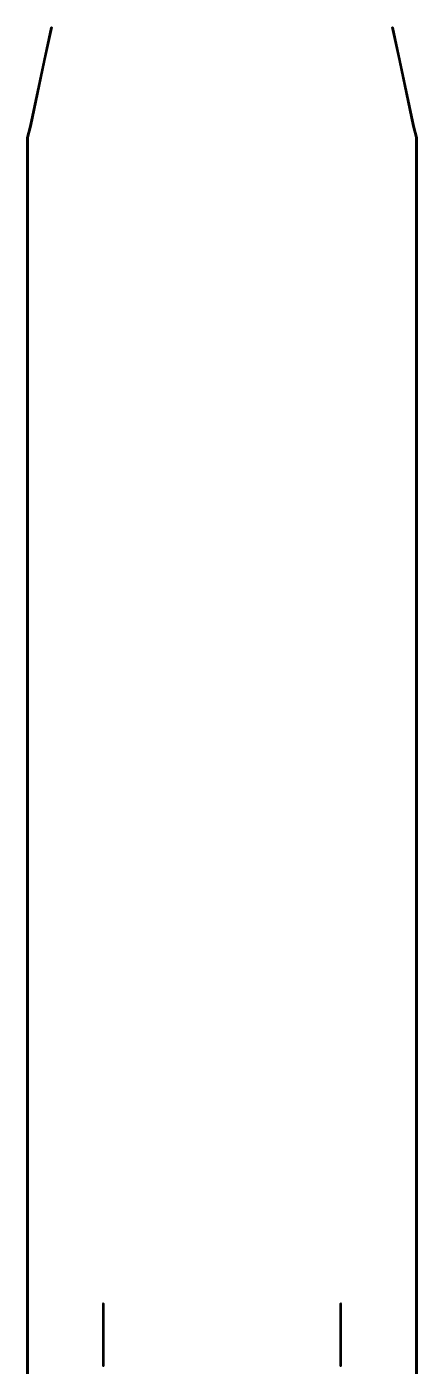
# Model space of a CAD drawing. Extents: x -3.2 to 3.2, y -23.5 to 23.3.
# Drawn here: x -3.24 to 3.24, y 1.05 to 23.29 of the extents above; entities that cross this region are included whole.
import ezdxf

# ---------------------------------------------------------------- set-up
doc = ezdxf.new("R2010")
doc.units = 0
doc.layers.add('RAILINGS', color=6, linetype='CONTINUOUS')

msp = doc.modelspace()

# ---------------------------------------------------------------- linework, layer by layer
at = {"layer": 'RAILINGS'}
for points in [[(-2.83, 23.29, 1.46), (-2.84, 23.28, 1.46), (-2.96, 22.73, 2.35), (-2.95, 22.74, 2.36)], [(-2.83, 23.29, 1.46), (-2.84, 23.28, 1.46), (-2.96, 22.73, 1.94), (-2.95, 22.74, 1.95)], [(-2.84, 23.28, 1.46), (-2.83, 23.27, 1.46), (-2.95, 22.72, 2.34), (-2.96, 22.73, 2.35)], [(-2.84, 23.28, 1.46), (-2.83, 23.27, 1.46), (-2.95, 22.72, 1.93), (-2.96, 22.73, 1.94)], [(-2.82, 23.28, 1.46), (-2.83, 23.29, 1.46), (-2.95, 22.74, 2.36), (-2.94, 22.73, 2.35)], [(-2.82, 23.28, 1.46), (-2.83, 23.29, 1.46), (-2.95, 22.74, 1.95), (-2.94, 22.73, 1.94)], [(-2.83, 23.27, 1.46), (-2.82, 23.28, 1.46), (-2.94, 22.73, 2.35), (-2.95, 22.72, 2.34)], [(-2.83, 23.27, 1.46), (-2.82, 23.28, 1.46), (-2.94, 22.73, 1.94), (-2.95, 22.72, 1.93)], [(2.94, 22.73, 2.35), (2.95, 22.74, 2.36), (2.83, 23.29, 1.46), (2.82, 23.28, 1.46)], [(2.94, 22.73, 1.94), (2.95, 22.74, 1.95), (2.83, 23.29, 1.46), (2.82, 23.28, 1.46)], [(2.95, 22.72, 2.34), (2.94, 22.73, 2.35), (2.82, 23.28, 1.46), (2.83, 23.27, 1.46)], [(2.95, 22.72, 1.93), (2.94, 22.73, 1.94), (2.82, 23.28, 1.46), (2.83, 23.27, 1.46)], [(2.95, 22.74, 2.36), (2.96, 22.73, 2.35), (2.84, 23.28, 1.46), (2.83, 23.29, 1.46)], [(2.95, 22.74, 1.95), (2.96, 22.73, 1.94), (2.84, 23.28, 1.46), (2.83, 23.29, 1.46)], [(2.96, 22.73, 2.35), (2.95, 22.72, 2.34), (2.83, 23.27, 1.46), (2.84, 23.28, 1.46)], [(2.96, 22.73, 1.94), (2.95, 22.72, 1.93), (2.83, 23.27, 1.46), (2.84, 23.28, 1.46)], [(-3.19, 21.64, 2.35), (-3.18, 21.64, 2.36), (-2.95, 22.74, 2.36), (-2.96, 22.73, 2.35)], [(-3.19, 21.64, 1.94), (-3.18, 21.64, 1.95), (-2.95, 22.74, 1.95), (-2.96, 22.73, 1.94)], [(-3.18, 21.64, 2.34), (-3.19, 21.64, 2.35), (-2.96, 22.73, 2.35), (-2.95, 22.72, 2.34)], [(-3.18, 21.64, 1.93), (-3.19, 21.64, 1.94), (-2.96, 22.73, 1.94), (-2.95, 22.72, 1.93)], [(-3.18, 21.64, 2.36), (-3.17, 21.64, 2.35), (-2.94, 22.73, 2.35), (-2.95, 22.74, 2.36)], [(-3.18, 21.64, 1.95), (-3.17, 21.64, 1.94), (-2.94, 22.73, 1.94), (-2.95, 22.74, 1.95)], [(-3.17, 21.64, 2.35), (-3.18, 21.64, 2.34), (-2.95, 22.72, 2.34), (-2.94, 22.73, 2.35)], [(-3.17, 21.64, 1.94), (-3.18, 21.64, 1.93), (-2.95, 22.72, 1.93), (-2.94, 22.73, 1.94)], [(-2.95, 22.74, 1.46), (-2.96, 22.73, 1.46), (-2.96, 22.73, 2.35), (-2.95, 22.74, 2.36)], [(-2.96, 22.73, 1.46), (-2.95, 22.72, 1.46), (-2.95, 22.72, 2.34), (-2.96, 22.73, 2.35)], [(-2.94, 22.73, 1.46), (-2.95, 22.74, 1.46), (-2.95, 22.74, 2.36), (-2.94, 22.73, 2.35)], [(-2.95, 22.72, 1.46), (-2.94, 22.73, 1.46), (-2.94, 22.73, 2.35), (-2.95, 22.72, 2.34)], [(2.94, 22.73, 2.35), (2.95, 22.74, 2.36), (2.95, 22.74, 1.46), (2.94, 22.73, 1.46)], [(2.95, 22.74, 2.36), (2.94, 22.73, 2.35), (3.17, 21.64, 2.35), (3.18, 21.64, 2.36)], [(2.95, 22.74, 1.95), (2.94, 22.73, 1.94), (3.17, 21.64, 1.94), (3.18, 21.64, 1.95)], [(2.95, 22.72, 2.34), (2.94, 22.73, 2.35), (2.94, 22.73, 1.46), (2.95, 22.72, 1.46)], [(2.94, 22.73, 2.35), (2.95, 22.72, 2.34), (3.18, 21.64, 2.34), (3.17, 21.64, 2.35)], [(2.94, 22.73, 1.94), (2.95, 22.72, 1.93), (3.18, 21.64, 1.93), (3.17, 21.64, 1.94)], [(2.95, 22.74, 2.36), (2.96, 22.73, 2.35), (2.96, 22.73, 1.46), (2.95, 22.74, 1.46)], [(2.96, 22.73, 2.35), (2.95, 22.74, 2.36), (3.18, 21.64, 2.36), (3.19, 21.64, 2.35)], [(2.96, 22.73, 1.94), (2.95, 22.74, 1.95), (3.18, 21.64, 1.95), (3.19, 21.64, 1.94)], [(2.96, 22.73, 2.35), (2.95, 22.72, 2.34), (2.95, 22.72, 1.46), (2.96, 22.73, 1.46)], [(2.95, 22.72, 2.34), (2.96, 22.73, 2.35), (3.19, 21.64, 2.35), (3.18, 21.64, 2.34)], [(2.95, 22.72, 1.93), (2.96, 22.73, 1.94), (3.19, 21.64, 1.94), (3.18, 21.64, 1.93)], [(-3.24, 21.45, 2.35), (-3.23, 21.45, 2.36), (-3.18, 21.64, 2.36), (-3.19, 21.64, 2.35)], [(-3.23, 21.45, 2.34), (-3.24, 21.45, 2.35), (-3.19, 21.64, 2.35), (-3.18, 21.64, 2.34)], [(-3.23, 21.45, 1.93), (-3.24, 21.45, 1.94), (-3.19, 21.64, 1.94), (-3.18, 21.64, 1.93)], [(-3.24, 21.45, 1.94), (-3.23, 21.45, 1.95), (-3.18, 21.64, 1.95), (-3.19, 21.64, 1.94)], [(-3.23, 21.45, 2.36), (-3.22, 21.45, 2.35), (-3.17, 21.64, 2.35), (-3.18, 21.64, 2.36)], [(-3.22, 21.45, 2.35), (-3.23, 21.45, 2.34), (-3.18, 21.64, 2.34), (-3.17, 21.64, 2.35)], [(-3.23, 21.45, 1.95), (-3.22, 21.45, 1.94), (-3.17, 21.64, 1.94), (-3.18, 21.64, 1.95)], [(-3.22, 21.45, 1.94), (-3.23, 21.45, 1.93), (-3.18, 21.64, 1.93), (-3.17, 21.64, 1.94)], [(-3.18, 21.65, 1.46), (-3.19, 21.64, 1.46), (-3.19, 21.64, 2.35), (-3.18, 21.65, 2.34)], [(-3.19, 21.64, 1.46), (-3.18, 21.63, 1.46), (-3.18, 21.63, 2.34), (-3.19, 21.64, 2.35)], [(-3.17, 21.64, 1.46), (-3.18, 21.65, 1.46), (-3.18, 21.65, 2.34), (-3.17, 21.64, 2.35)], [(-3.18, 21.63, 1.46), (-3.17, 21.64, 1.46), (-3.17, 21.64, 2.35), (-3.18, 21.63, 2.34)], [(3.17, 21.64, 2.35), (3.18, 21.65, 2.34), (3.18, 21.65, 1.46), (3.17, 21.64, 1.46)], [(3.18, 21.63, 2.34), (3.17, 21.64, 2.35), (3.17, 21.64, 1.46), (3.18, 21.63, 1.46)], [(3.18, 21.64, 2.36), (3.17, 21.64, 2.35), (3.22, 21.45, 2.35), (3.23, 21.45, 2.36)], [(3.17, 21.64, 2.35), (3.18, 21.64, 2.34), (3.23, 21.45, 2.34), (3.22, 21.45, 2.35)], [(3.18, 21.64, 1.95), (3.17, 21.64, 1.94), (3.22, 21.45, 1.94), (3.23, 21.45, 1.95)], [(3.17, 21.64, 1.94), (3.18, 21.64, 1.93), (3.23, 21.45, 1.93), (3.22, 21.45, 1.94)], [(3.18, 21.65, 2.34), (3.19, 21.64, 2.35), (3.19, 21.64, 1.46), (3.18, 21.65, 1.46)], [(3.19, 21.64, 2.35), (3.18, 21.63, 2.34), (3.18, 21.63, 1.46), (3.19, 21.64, 1.46)], [(3.19, 21.64, 2.35), (3.18, 21.64, 2.36), (3.23, 21.45, 2.36), (3.24, 21.45, 2.35)], [(3.18, 21.64, 2.34), (3.19, 21.64, 2.35), (3.24, 21.45, 2.35), (3.23, 21.45, 2.34)], [(3.18, 21.64, 1.93), (3.19, 21.64, 1.94), (3.24, 21.45, 1.94), (3.23, 21.45, 1.93)], [(3.19, 21.64, 1.94), (3.18, 21.64, 1.95), (3.23, 21.45, 1.95), (3.24, 21.45, 1.94)], [(-3.23, -23.46, 2.34), (-3.24, -23.47, 2.35), (-3.24, 21.45, 2.35), (-3.23, 21.45, 2.34)], [(-3.24, -23.47, 2.35), (-3.23, -23.46, 2.36), (-3.23, 21.45, 2.36), (-3.24, 21.45, 2.35)], [(-3.24, -23.47, 1.94), (-3.23, -23.46, 1.95), (-3.23, 21.45, 1.95), (-3.24, 21.45, 1.94)], [(-3.23, -23.46, 1.93), (-3.24, -23.47, 1.94), (-3.24, 21.45, 1.94), (-3.23, 21.45, 1.93)], [(-3.22, -23.45, 2.35), (-3.23, -23.46, 2.34), (-3.23, 21.45, 2.34), (-3.22, 21.45, 2.35)], [(-3.23, -23.46, 2.36), (-3.22, -23.45, 2.35), (-3.22, 21.45, 2.35), (-3.23, 21.45, 2.36)], [(-3.22, -23.45, 1.94), (-3.23, -23.46, 1.93), (-3.23, 21.45, 1.93), (-3.22, 21.45, 1.94)], [(-3.23, -23.46, 1.95), (-3.22, -23.45, 1.94), (-3.22, 21.45, 1.94), (-3.23, 21.45, 1.95)], [(3.22, -23.45, 2.35), (3.23, -23.46, 2.36), (3.23, 21.45, 2.36), (3.22, 21.45, 2.35)], [(3.23, -23.46, 2.34), (3.22, -23.45, 2.35), (3.22, 21.45, 2.35), (3.23, 21.45, 2.34)], [(3.22, -23.45, 1.94), (3.23, -23.46, 1.95), (3.23, 21.45, 1.95), (3.22, 21.45, 1.94)], [(3.23, -23.46, 1.93), (3.22, -23.45, 1.94), (3.22, 21.45, 1.94), (3.23, 21.45, 1.93)], [(3.23, -23.46, 2.36), (3.24, -23.47, 2.35), (3.24, 21.45, 2.35), (3.23, 21.45, 2.36)], [(3.24, -23.47, 2.35), (3.23, -23.46, 2.34), (3.23, 21.45, 2.34), (3.24, 21.45, 2.35)], [(3.23, -23.46, 1.95), (3.24, -23.47, 1.94), (3.24, 21.45, 1.94), (3.23, 21.45, 1.95)], [(3.24, -23.47, 1.94), (3.23, -23.46, 1.93), (3.23, 21.45, 1.93), (3.24, 21.45, 1.94)], [(-3.23, 20.23, 1.46), (-3.24, 20.22, 1.46), (-3.24, 20.22, 2.35), (-3.23, 20.23, 2.34)], [(-3.24, 20.22, 1.46), (-3.23, 20.21, 1.46), (-3.23, 20.21, 2.34), (-3.24, 20.22, 2.35)], [(-3.22, 20.22, 1.46), (-3.23, 20.23, 1.46), (-3.23, 20.23, 2.34), (-3.22, 20.22, 2.35)], [(-3.23, 20.21, 1.46), (-3.22, 20.22, 1.46), (-3.22, 20.22, 2.35), (-3.23, 20.21, 2.34)], [(3.22, 20.22, 2.35), (3.23, 20.23, 2.34), (3.23, 20.23, 1.46), (3.22, 20.22, 1.46)], [(3.23, 20.21, 2.34), (3.22, 20.22, 2.35), (3.22, 20.22, 1.46), (3.23, 20.21, 1.46)], [(3.23, 20.23, 2.34), (3.24, 20.22, 2.35), (3.24, 20.22, 1.46), (3.23, 20.23, 1.46)], [(3.24, 20.22, 2.35), (3.23, 20.21, 2.34), (3.23, 20.21, 1.46), (3.24, 20.22, 1.46)], [(-3.23, 18.81, 1.46), (-3.24, 18.8, 1.46), (-3.24, 18.8, 2.35), (-3.23, 18.81, 2.34)], [(-3.24, 18.8, 1.46), (-3.23, 18.79, 1.46), (-3.23, 18.79, 2.34), (-3.24, 18.8, 2.35)], [(-3.22, 18.8, 1.46), (-3.23, 18.81, 1.46), (-3.23, 18.81, 2.34), (-3.22, 18.8, 2.35)], [(-3.23, 18.79, 1.46), (-3.22, 18.8, 1.46), (-3.22, 18.8, 2.35), (-3.23, 18.79, 2.34)], [(3.22, 18.8, 2.35), (3.23, 18.81, 2.34), (3.23, 18.81, 1.46), (3.22, 18.8, 1.46)], [(3.23, 18.79, 2.34), (3.22, 18.8, 2.35), (3.22, 18.8, 1.46), (3.23, 18.79, 1.46)], [(3.23, 18.81, 2.34), (3.24, 18.8, 2.35), (3.24, 18.8, 1.46), (3.23, 18.81, 1.46)], [(3.24, 18.8, 2.35), (3.23, 18.79, 2.34), (3.23, 18.79, 1.46), (3.24, 18.8, 1.46)], [(-3.23, 17.24, 1.46), (-3.24, 17.23, 1.46), (-3.24, 17.23, 2.35), (-3.23, 17.24, 2.34)], [(-3.24, 17.23, 1.46), (-3.23, 17.22, 1.46), (-3.23, 17.22, 2.34), (-3.24, 17.23, 2.35)], [(-3.22, 17.23, 1.46), (-3.23, 17.24, 1.46), (-3.23, 17.24, 2.34), (-3.22, 17.23, 2.35)], [(-3.23, 17.22, 1.46), (-3.22, 17.23, 1.46), (-3.22, 17.23, 2.35), (-3.23, 17.22, 2.34)], [(3.22, 17.23, 2.35), (3.23, 17.24, 2.34), (3.23, 17.24, 1.46), (3.22, 17.23, 1.46)], [(3.23, 17.22, 2.34), (3.22, 17.23, 2.35), (3.22, 17.23, 1.46), (3.23, 17.22, 1.46)], [(3.23, 17.24, 2.34), (3.24, 17.23, 2.35), (3.24, 17.23, 1.46), (3.23, 17.24, 1.46)], [(3.24, 17.23, 2.35), (3.23, 17.22, 2.34), (3.23, 17.22, 1.46), (3.24, 17.23, 1.46)], [(-3.23, 15.78, 1.46), (-3.24, 15.77, 1.46), (-3.24, 15.77, 2.35), (-3.23, 15.78, 2.34)], [(-3.24, 15.77, 1.46), (-3.23, 15.76, 1.46), (-3.23, 15.76, 2.34), (-3.24, 15.77, 2.35)], [(-3.22, 15.77, 1.46), (-3.23, 15.78, 1.46), (-3.23, 15.78, 2.34), (-3.22, 15.77, 2.35)], [(-3.23, 15.76, 1.46), (-3.22, 15.77, 1.46), (-3.22, 15.77, 2.35), (-3.23, 15.76, 2.34)], [(3.22, 15.77, 2.35), (3.23, 15.78, 2.34), (3.23, 15.78, 1.46), (3.22, 15.77, 1.46)], [(3.23, 15.76, 2.34), (3.22, 15.77, 2.35), (3.22, 15.77, 1.46), (3.23, 15.76, 1.46)], [(3.23, 15.78, 2.34), (3.24, 15.77, 2.35), (3.24, 15.77, 1.46), (3.23, 15.78, 1.46)], [(3.24, 15.77, 2.35), (3.23, 15.76, 2.34), (3.23, 15.76, 1.46), (3.24, 15.77, 1.46)], [(-3.23, 14.26, 1.46), (-3.24, 14.25, 1.46), (-3.24, 14.25, 2.35), (-3.23, 14.26, 2.34)], [(-3.24, 14.25, 1.46), (-3.23, 14.24, 1.46), (-3.23, 14.24, 2.34), (-3.24, 14.25, 2.35)], [(-3.22, 14.25, 1.46), (-3.23, 14.26, 1.46), (-3.23, 14.26, 2.34), (-3.22, 14.25, 2.35)], [(-3.23, 14.24, 1.46), (-3.22, 14.25, 1.46), (-3.22, 14.25, 2.35), (-3.23, 14.24, 2.34)], [(3.22, 14.25, 2.35), (3.23, 14.26, 2.34), (3.23, 14.26, 1.46), (3.22, 14.25, 1.46)], [(3.23, 14.24, 2.34), (3.22, 14.25, 2.35), (3.22, 14.25, 1.46), (3.23, 14.24, 1.46)], [(3.23, 14.26, 2.34), (3.24, 14.25, 2.35), (3.24, 14.25, 1.46), (3.23, 14.26, 1.46)], [(3.24, 14.25, 2.35), (3.23, 14.24, 2.34), (3.23, 14.24, 1.46), (3.24, 14.25, 1.46)], [(-3.23, 12.79, 1.46), (-3.24, 12.78, 1.46), (-3.24, 12.78, 2.35), (-3.23, 12.79, 2.34)], [(-3.24, 12.78, 1.46), (-3.23, 12.77, 1.46), (-3.23, 12.77, 2.34), (-3.24, 12.78, 2.35)], [(-3.22, 12.78, 1.46), (-3.23, 12.79, 1.46), (-3.23, 12.79, 2.34), (-3.22, 12.78, 2.35)], [(-3.23, 12.77, 1.46), (-3.22, 12.78, 1.46), (-3.22, 12.78, 2.35), (-3.23, 12.77, 2.34)], [(3.22, 12.78, 2.35), (3.23, 12.79, 2.34), (3.23, 12.79, 1.46), (3.22, 12.78, 1.46)], [(3.23, 12.77, 2.34), (3.22, 12.78, 2.35), (3.22, 12.78, 1.46), (3.23, 12.77, 1.46)], [(3.23, 12.79, 2.34), (3.24, 12.78, 2.35), (3.24, 12.78, 1.46), (3.23, 12.79, 1.46)], [(3.24, 12.78, 2.35), (3.23, 12.77, 2.34), (3.23, 12.77, 1.46), (3.24, 12.78, 1.46)], [(-3.23, 11.22, 1.46), (-3.24, 11.21, 1.46), (-3.24, 11.21, 2.35), (-3.23, 11.22, 2.34)], [(-3.24, 11.21, 1.46), (-3.23, 11.2, 1.46), (-3.23, 11.2, 2.34), (-3.24, 11.21, 2.35)], [(-3.22, 11.21, 1.46), (-3.23, 11.22, 1.46), (-3.23, 11.22, 2.34), (-3.22, 11.21, 2.35)], [(-3.23, 11.2, 1.46), (-3.22, 11.21, 1.46), (-3.22, 11.21, 2.35), (-3.23, 11.2, 2.34)], [(3.22, 11.21, 2.35), (3.23, 11.22, 2.34), (3.23, 11.22, 1.46), (3.22, 11.21, 1.46)], [(3.23, 11.2, 2.34), (3.22, 11.21, 2.35), (3.22, 11.21, 1.46), (3.23, 11.2, 1.46)], [(3.23, 11.22, 2.34), (3.24, 11.21, 2.35), (3.24, 11.21, 1.46), (3.23, 11.22, 1.46)], [(3.24, 11.21, 2.35), (3.23, 11.2, 2.34), (3.23, 11.2, 1.46), (3.24, 11.21, 1.46)], [(-3.23, 9.87, 1.46), (-3.24, 9.86, 1.46), (-3.24, 9.86, 2.35), (-3.23, 9.87, 2.34)], [(-3.24, 9.86, 1.46), (-3.23, 9.85, 1.46), (-3.23, 9.85, 2.34), (-3.24, 9.86, 2.35)], [(-3.22, 9.86, 1.46), (-3.23, 9.87, 1.46), (-3.23, 9.87, 2.34), (-3.22, 9.86, 2.35)], [(-3.23, 9.85, 1.46), (-3.22, 9.86, 1.46), (-3.22, 9.86, 2.35), (-3.23, 9.85, 2.34)], [(3.22, 9.86, 2.35), (3.23, 9.87, 2.34), (3.23, 9.87, 1.46), (3.22, 9.86, 1.46)], [(3.23, 9.85, 2.34), (3.22, 9.86, 2.35), (3.22, 9.86, 1.46), (3.23, 9.85, 1.46)], [(3.23, 9.87, 2.34), (3.24, 9.86, 2.35), (3.24, 9.86, 1.46), (3.23, 9.87, 1.46)], [(3.24, 9.86, 2.35), (3.23, 9.85, 2.34), (3.23, 9.85, 1.46), (3.24, 9.86, 1.46)], [(-3.23, 8.2, 1.46), (-3.24, 8.19, 1.46), (-3.24, 8.19, 2.35), (-3.23, 8.2, 2.34)], [(-3.24, 8.19, 1.46), (-3.23, 8.18, 1.46), (-3.23, 8.18, 2.34), (-3.24, 8.19, 2.35)], [(-3.22, 8.19, 1.46), (-3.23, 8.2, 1.46), (-3.23, 8.2, 2.34), (-3.22, 8.19, 2.35)], [(-3.23, 8.18, 1.46), (-3.22, 8.19, 1.46), (-3.22, 8.19, 2.35), (-3.23, 8.18, 2.34)], [(3.22, 8.19, 2.35), (3.23, 8.2, 2.34), (3.23, 8.2, 1.46), (3.22, 8.19, 1.46)], [(3.23, 8.18, 2.34), (3.22, 8.19, 2.35), (3.22, 8.19, 1.46), (3.23, 8.18, 1.46)], [(3.23, 8.2, 2.34), (3.24, 8.19, 2.35), (3.24, 8.19, 1.46), (3.23, 8.2, 1.46)], [(3.24, 8.19, 2.35), (3.23, 8.18, 2.34), (3.23, 8.18, 1.46), (3.24, 8.19, 1.46)], [(-3.23, 6.79, 1.46), (-3.24, 6.78, 1.46), (-3.24, 6.78, 2.35), (-3.23, 6.79, 2.34)], [(-3.24, 6.78, 1.46), (-3.23, 6.77, 1.46), (-3.23, 6.77, 2.34), (-3.24, 6.78, 2.35)], [(-3.22, 6.78, 1.46), (-3.23, 6.79, 1.46), (-3.23, 6.79, 2.34), (-3.22, 6.78, 2.35)], [(-3.23, 6.77, 1.46), (-3.22, 6.78, 1.46), (-3.22, 6.78, 2.35), (-3.23, 6.77, 2.34)], [(3.22, 6.78, 2.35), (3.23, 6.79, 2.34), (3.23, 6.79, 1.46), (3.22, 6.78, 1.46)], [(3.23, 6.77, 2.34), (3.22, 6.78, 2.35), (3.22, 6.78, 1.46), (3.23, 6.77, 1.46)], [(3.23, 6.79, 2.34), (3.24, 6.78, 2.35), (3.24, 6.78, 1.46), (3.23, 6.79, 1.46)], [(3.24, 6.78, 2.35), (3.23, 6.77, 2.34), (3.23, 6.77, 1.46), (3.24, 6.78, 1.46)], [(-3.23, 5.31, 1.46), (-3.24, 5.3, 1.46), (-3.24, 5.3, 2.35), (-3.23, 5.31, 2.34)], [(-3.24, 5.3, 1.46), (-3.23, 5.29, 1.46), (-3.23, 5.29, 2.34), (-3.24, 5.3, 2.35)], [(-3.22, 5.3, 1.46), (-3.23, 5.31, 1.46), (-3.23, 5.31, 2.34), (-3.22, 5.3, 2.35)], [(-3.23, 5.29, 1.46), (-3.22, 5.3, 1.46), (-3.22, 5.3, 2.35), (-3.23, 5.29, 2.34)], [(3.22, 5.3, 2.35), (3.23, 5.31, 2.34), (3.23, 5.31, 1.46), (3.22, 5.3, 1.46)], [(3.23, 5.29, 2.34), (3.22, 5.3, 2.35), (3.22, 5.3, 1.46), (3.23, 5.29, 1.46)], [(3.23, 5.31, 2.34), (3.24, 5.3, 2.35), (3.24, 5.3, 1.46), (3.23, 5.31, 1.46)], [(3.24, 5.3, 2.35), (3.23, 5.29, 2.34), (3.23, 5.29, 1.46), (3.24, 5.3, 1.46)], [(-3.23, 3.85, 1.46), (-3.24, 3.84, 1.46), (-3.24, 3.84, 2.35), (-3.23, 3.85, 2.34)], [(-3.24, 3.84, 1.46), (-3.23, 3.83, 1.46), (-3.23, 3.83, 2.34), (-3.24, 3.84, 2.35)], [(-3.22, 3.84, 1.46), (-3.23, 3.85, 1.46), (-3.23, 3.85, 2.34), (-3.22, 3.84, 2.35)], [(-3.23, 3.83, 1.46), (-3.22, 3.84, 1.46), (-3.22, 3.84, 2.35), (-3.23, 3.83, 2.34)], [(3.22, 3.84, 2.35), (3.23, 3.85, 2.34), (3.23, 3.85, 1.46), (3.22, 3.84, 1.46)], [(3.23, 3.83, 2.34), (3.22, 3.84, 2.35), (3.22, 3.84, 1.46), (3.23, 3.83, 1.46)], [(3.23, 3.85, 2.34), (3.24, 3.84, 2.35), (3.24, 3.84, 1.46), (3.23, 3.85, 1.46)], [(3.24, 3.84, 2.35), (3.23, 3.83, 2.34), (3.23, 3.83, 1.46), (3.24, 3.84, 1.46)], [(-3.23, 2.16, 1.46), (-3.24, 2.15, 1.46), (-3.24, 2.15, 2.35), (-3.23, 2.16, 2.34)], [(-3.24, 2.15, 1.46), (-3.23, 2.14, 1.46), (-3.23, 2.14, 2.34), (-3.24, 2.15, 2.35)], [(-3.22, 2.15, 1.46), (-3.23, 2.16, 1.46), (-3.23, 2.16, 2.34), (-3.22, 2.15, 2.35)], [(-3.23, 2.14, 1.46), (-3.22, 2.15, 1.46), (-3.22, 2.15, 2.35), (-3.23, 2.14, 2.34)], [(-1.97, 2.1, 3.44), (-1.98, 2.09, 3.43), (-1.98, 1.05, 3.43), (-1.97, 1.05, 3.44)], [(-1.97, 2.1, 3.84), (-1.98, 2.09, 3.83), (-1.98, 1.05, 3.83), (-1.97, 1.05, 3.84)], [(-1.97, 2.1, 2.94), (-1.98, 2.09, 2.94), (-1.98, 2.09, 3.83), (-1.97, 2.1, 3.84)], [(-1.98, 2.09, 3.43), (-1.97, 2.08, 3.42), (-1.97, 1.05, 3.42), (-1.98, 1.05, 3.43)], [(-1.98, 2.09, 3.83), (-1.97, 2.08, 3.82), (-1.97, 1.05, 3.82), (-1.98, 1.05, 3.83)], [(-1.98, 2.09, 2.94), (-1.97, 2.08, 2.94), (-1.97, 2.08, 3.82), (-1.98, 2.09, 3.83)], [(-1.96, 2.09, 3.43), (-1.97, 2.1, 3.44), (-1.97, 1.05, 3.44), (-1.96, 1.05, 3.43)], [(-1.96, 2.09, 3.83), (-1.97, 2.1, 3.84), (-1.97, 1.05, 3.84), (-1.96, 1.05, 3.83)], [(-1.96, 2.09, 2.94), (-1.97, 2.1, 2.94), (-1.97, 2.1, 3.84), (-1.96, 2.09, 3.83)], [(-1.97, 2.08, 3.42), (-1.96, 2.09, 3.43), (-1.96, 1.05, 3.43), (-1.97, 1.05, 3.42)], [(-1.97, 2.08, 3.82), (-1.96, 2.09, 3.83), (-1.96, 1.05, 3.83), (-1.97, 1.05, 3.82)], [(-1.97, 2.08, 2.94), (-1.96, 2.09, 2.94), (-1.96, 2.09, 3.83), (-1.97, 2.08, 3.82)], [(1.97, 2.1, 3.44), (1.96, 2.09, 3.43), (1.96, 1.05, 3.43), (1.97, 1.05, 3.44)], [(1.97, 2.1, 3.84), (1.96, 2.09, 3.83), (1.96, 1.05, 3.83), (1.97, 1.05, 3.84)], [(1.96, 2.09, 3.83), (1.97, 2.1, 3.84), (1.97, 2.1, 2.94), (1.96, 2.09, 2.94)], [(1.96, 2.09, 3.43), (1.97, 2.08, 3.42), (1.97, 1.05, 3.42), (1.96, 1.05, 3.43)], [(1.96, 2.09, 3.83), (1.97, 2.08, 3.82), (1.97, 1.05, 3.82), (1.96, 1.05, 3.83)], [(1.97, 2.08, 3.82), (1.96, 2.09, 3.83), (1.96, 2.09, 2.94), (1.97, 2.08, 2.94)], [(1.98, 2.09, 3.43), (1.97, 2.1, 3.44), (1.97, 1.05, 3.44), (1.98, 1.05, 3.43)], [(1.98, 2.09, 3.83), (1.97, 2.1, 3.84), (1.97, 1.05, 3.84), (1.98, 1.05, 3.83)], [(1.97, 2.1, 3.84), (1.98, 2.09, 3.83), (1.98, 2.09, 2.94), (1.97, 2.1, 2.94)], [(1.97, 2.08, 3.42), (1.98, 2.09, 3.43), (1.98, 1.05, 3.43), (1.97, 1.05, 3.42)], [(1.97, 2.08, 3.82), (1.98, 2.09, 3.83), (1.98, 1.05, 3.83), (1.97, 1.05, 3.82)], [(1.98, 2.09, 3.83), (1.97, 2.08, 3.82), (1.97, 2.08, 2.94), (1.98, 2.09, 2.94)], [(3.22, 2.15, 2.35), (3.23, 2.16, 2.34), (3.23, 2.16, 1.46), (3.22, 2.15, 1.46)], [(3.23, 2.14, 2.34), (3.22, 2.15, 2.35), (3.22, 2.15, 1.46), (3.23, 2.14, 1.46)], [(3.23, 2.16, 2.34), (3.24, 2.15, 2.35), (3.24, 2.15, 1.46), (3.23, 2.16, 1.46)], [(3.24, 2.15, 2.35), (3.23, 2.14, 2.34), (3.23, 2.14, 1.46), (3.24, 2.15, 1.46)], [(-1.97, 1.07, 2.94), (-1.98, 1.06, 2.94), (-1.98, 1.06, 3.84), (-1.97, 1.07, 3.84)], [(-1.98, 1.06, 2.94), (-1.97, 1.05, 2.94), (-1.97, 1.05, 3.84), (-1.98, 1.06, 3.84)], [(-1.96, 1.06, 2.94), (-1.97, 1.07, 2.94), (-1.97, 1.07, 3.84), (-1.96, 1.06, 3.84)], [(-1.97, 1.05, 2.94), (-1.96, 1.06, 2.94), (-1.96, 1.06, 3.84), (-1.97, 1.05, 3.84)], [(1.96, 1.06, 3.84), (1.97, 1.07, 3.84), (1.97, 1.07, 2.94), (1.96, 1.06, 2.94)], [(1.97, 1.05, 3.84), (1.96, 1.06, 3.84), (1.96, 1.06, 2.94), (1.97, 1.05, 2.94)], [(1.97, 1.07, 3.84), (1.98, 1.06, 3.84), (1.98, 1.06, 2.94), (1.97, 1.07, 2.94)], [(1.98, 1.06, 3.84), (1.97, 1.05, 3.84), (1.97, 1.05, 2.94), (1.98, 1.06, 2.94)]]:
    msp.add_3dface(points, dxfattribs=at)

doc.saveas('drawing.dxf')
